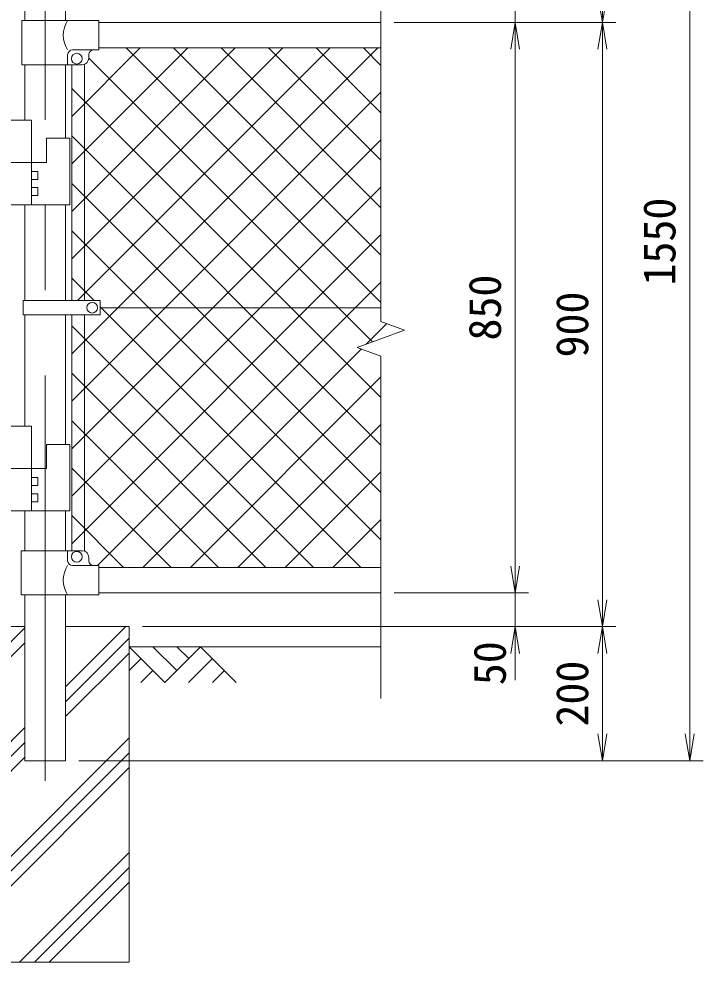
# Model space of a CAD drawing. Units: millimetres, scale not verified. Extents: x -4200 to 4200, y -2970 to 2970.
# Drawn here: x -1584 to -564, y -689 to 717 of the extents above; entities that cross this region are included whole.
import ezdxf
from ezdxf.enums import TextEntityAlignment as Align

# ---------------------------------------------------------------- set-up
doc = ezdxf.new("R2010")
doc.units = ezdxf.units.MM
doc.header["$LTSCALE"] = 20
doc.linetypes.add('USER1', pattern=[50.8, 31.75, -6.35, 6.35, -6.35])
for name, color, linetype, lineweight in [('0-3_D-STR4', 7, 'Continuous', 9), ('0-4_D-BMK', 2, 'USER1', 13), ('0-5_D-STR1', 1, 'Continuous', 18), ('0-6_D-BGD', 7, 'Continuous', 9), ('0-7_D-DCR-HCH', 7, 'Continuous', 9), ('0-8_D-STR3', 3, 'Continuous', 13), ('0-9_D-STR-DIM', 7, 'Continuous', 9), ('0-A_0', 7, 'Continuous', 9), ('0-B_D-STR2', 7, 'Continuous', 9)]:
    doc.layers.add(name, color=color, linetype=linetype, lineweight=lineweight)
doc.styles.add('ＭＳ ゴシック', font='')
doc.styles.get('ＭＳ ゴシック').set_extended_font_data('MS Gothic')

# ---------------------------------------------------------------- blocks, each defined once
blk = doc.blocks.new('_Open')
at = {"layer": '0-A_0'}
blk.add_line((-20, 3.33), (0, 0), dxfattribs=at)
blk.add_lwpolyline([(-20, -3.33), (0, 0), (-20, 0)], dxfattribs=at)

msp = doc.modelspace()

# ---------------------------------------------------------------- linework, layer by layer
at = {"layer": '0-3_D-STR4'}
for p, q in [((-1574.57, -188.63), (-1669.32, -188.63)), ((-1419.32, -188.63), (-1514.07, -188.63)), ((-1419.32, -188.63), (-1419.32, -688.63)), ((-1419.32, -688.63), (-1669.32, -688.63))]:
    msp.add_line(p, q, dxfattribs=at)
at = {"layer": '0-4_D-BMK'}
msp.add_line((-1544.32, 1201.52), (-1544.32, -418.63), dxfattribs=at)
at = {"layer": '0-5_D-STR1'}
for p, q in [((-1574.57, 1150.37), (-1574.57, 714.37)), ((-1514.07, 1150.37), (-1514.07, 714.37)), ((-1464.32, 711.37), (-1044.32, 711.37)), ((-1464.32, 673.37), (-1044.32, 673.37)), ((-1574.57, 648.37), (-1574.57, 565.87)), ((-1514.07, 648.37), (-1514.07, 538.87)), ((-1574.57, 439.87), (-1574.57, 296.87)), ((-1514.07, 439.87), (-1514.07, 296.87)), ((-1574.57, 275.87), (-1574.57, 109.77)), ((-1514.07, 275.87), (-1514.07, 82.77)), ((-1574.57, -16.23), (-1574.57, -75.63)), ((-1514.07, -16.23), (-1514.07, -75.63)), ((-1464.32, -100.63), (-1044.32, -100.63)), ((-1464.32, -138.63), (-1044.32, -138.63)), ((-1574.57, -141.63), (-1574.57, -388.63)), ((-1514.07, -141.63), (-1514.07, -388.63)), ((-1574.57, -388.63), (-1514.07, -388.63))]:
    msp.add_line(p, q, dxfattribs=at)
at = {"layer": '0-6_D-BGD'}
msp.add_line((-1044.32, -218.63), (-1419.32, -218.63), dxfattribs=at)
at = {"layer": '0-7_D-DCR-HCH'}
for p, q in [((-1669.32, -285.33), (-1574.57, -190.58)), ((-1514.07, -278.69), (-1424.01, -188.63)), ((-1514.07, -300.79), (-1419.32, -206.04)), ((-1669.32, -307.43), (-1574.57, -212.68)), ((-1366.11, -271.84), (-1419.32, -218.63)), ((-1348.37, -254.11), (-1383.85, -218.63)), ((-1312.9, -218.63), (-1366.11, -271.84)), ((-1330.54, -236.46), (-1348.37, -218.63)), ((-1312.9, -218.63), (-1259.69, -271.84)), ((-1514.07, -322.89), (-1419.32, -228.14)), ((-1401.58, -236.37), (-1419.32, -254.03)), ((-1295.16, -236.37), (-1330.8, -271.84)), ((-1383.85, -254.11), (-1401.67, -271.84)), ((-1277.42, -254.11), (-1295.24, -271.84)), ((-1669.32, -433.94), (-1574.57, -339.19)), ((-1669.32, -604.65), (-1419.32, -354.65)), ((-1669.32, -456.04), (-1574.57, -361.29)), ((-1669.32, -626.75), (-1419.32, -376.75)), ((-1669.32, -478.14), (-1574.57, -383.39)), ((-1669.32, -648.84), (-1419.32, -398.84)), ((-1582.6, -688.63), (-1419.32, -525.36)), ((-1560.5, -688.63), (-1419.32, -547.46)), ((-1538.4, -688.63), (-1419.32, -569.55))]:
    msp.add_line(p, q, dxfattribs=at)
at = {"layer": '0-8_D-STR3'}
for p, q in [((-1579.02, 714.37), (-1464.32, 714.37)), ((-1579.02, 648.37), (-1579.02, 714.37)), ((-1464.32, 670.37), (-1464.32, 714.37)), ((-1510.92, 648.37), (-1510.92, 663.37)), ((-1503.92, 670.37), (-1464.32, 670.37)), ((-1479.32, 658.37), (-1479.32, 663.37)), ((-1579.02, 648.37), (-1489.32, 648.37)), ((-1504.82, 648.37), (-1504.82, 296.87)), ((-1485.82, 649), (-1485.82, 296.87)), ((-1564.57, 565.87), (-1645.57, 565.87)), ((-1564.57, 565.87), (-1564.57, 439.87)), ((-1507.57, 538.87), (-1542.57, 538.87)), ((-1542.57, 538.87), (-1542.57, 502.87)), ((-1507.57, 538.87), (-1507.57, 439.87)), ((-1542.57, 502.87), (-1620.57, 502.87)), ((-1564.57, 489.37), (-1555.07, 489.37)), ((-1555.07, 477.37), (-1555.07, 489.37)), ((-1564.57, 477.37), (-1555.07, 477.37)), ((-1564.57, 465.37), (-1555.07, 465.37)), ((-1555.07, 453.37), (-1555.07, 465.37)), ((-1564.57, 453.37), (-1555.07, 453.37)), ((-1507.57, 439.87), (-1598.57, 439.87)), ((-1577.12, 275.87), (-1577.12, 296.87)), ((-1462.33, 296.87), (-1577.12, 296.87)), ((-1462.33, 275.87), (-1462.33, 296.87)), ((-1462.33, 286.37), (-1044.32, 286.37)), ((-1462.33, 275.87), (-1577.12, 275.87)), ((-1504.82, 275.87), (-1504.82, -75.63)), ((-1485.82, 275.87), (-1485.82, -76.27)), ((-1564.57, 109.77), (-1645.57, 109.77)), ((-1564.57, 109.77), (-1564.57, -16.23)), ((-1507.57, 82.77), (-1542.57, 82.77)), ((-1542.57, 82.77), (-1542.57, 46.77)), ((-1507.57, 82.77), (-1507.57, -16.23)), ((-1542.57, 46.77), (-1620.57, 46.77)), ((-1564.57, 33.27), (-1555.07, 33.27)), ((-1555.07, 21.27), (-1555.07, 33.27)), ((-1564.57, 21.27), (-1555.07, 21.27)), ((-1564.57, 9.27), (-1555.07, 9.27)), ((-1555.07, -2.73), (-1555.07, 9.27)), ((-1564.57, -2.73), (-1555.07, -2.73)), ((-1507.57, -16.23), (-1598.57, -16.23)), ((-1580.02, -75.63), (-1489.32, -75.63)), ((-1580.02, -75.63), (-1580.02, -141.63)), ((-1510.92, -75.63), (-1510.92, -90.63)), ((-1503.92, -97.63), (-1464.32, -97.63)), ((-1479.32, -85.63), (-1479.32, -90.63)), ((-1464.32, -97.63), (-1464.32, -141.63)), ((-1580.02, -141.63), (-1464.32, -141.63))]:
    msp.add_line(p, q, dxfattribs=at)
for centre in [(-1497.32, 657.37), (-1474.33, 286.37), (-1497.32, -84.63)]:
    msp.add_circle(centre, 8, dxfattribs=at)
for centre, radius, start, end in [((-1476.71, 692.37), 40.68, 147.25964, 212.74036), ((-1503.92, 663.37), 7, 90, 180), ((-1472.32, 663.37), 7, 90, 180), ((-1489.32, 658.37), 10, 270, 0), ((-1489.32, -85.63), 10, 0, 90), ((-1476.71, -119.63), 40.68, 147.25964, 212.74036), ((-1503.92, -90.63), 7, 180, 270), ((-1472.32, -90.63), 7, 180, 270)]:
    msp.add_arc(centre, radius, start, end, dxfattribs=at)
at = {"layer": '0-9_D-STR-DIM'}
for p, q in [((-1044.32, 1201.52), (-1044.32, 265.59)), ((-1044.32, 1201.52), (-1044.32, 315.59)), ((-584.32, 1121.37), (-584.32, -348.63)), ((-844.32, 711.37), (-844.32, 811.37)), ((-1024.32, 711.37), (-824.32, 711.37)), ((-1024.32, 711.37), (-694.32, 711.37)), ((-1004.32, 711.37), (-824.32, 711.37)), ((-1004.32, 711.37), (-694.32, 711.37)), ((-844.32, 671.37), (-844.32, -98.63)), ((-844.32, 671.37), (-844.32, 631.37)), ((-714.32, 671.37), (-714.32, -148.63)), ((-1009.08, 252.77), (-1044.32, 265.59)), ((-1079.56, 227.12), (-1009.08, 252.77)), ((-1044.32, 214.29), (-1079.56, 227.12)), ((-1044.32, 214.29), (-1044.32, -295.94)), ((-844.32, -98.63), (-844.32, -58.63)), ((-1024.32, -138.63), (-824.32, -138.63)), ((-1004.32, -138.63), (-824.32, -138.63)), ((-844.32, -138.63), (-844.32, -188.63)), ((-1399.32, -188.63), (-824.32, -188.63)), ((-1399.32, -188.63), (-694.32, -188.63)), ((-1379.32, -188.63), (-694.32, -188.63)), ((-844.32, -228.63), (-844.32, -268.63)), ((-714.32, -228.63), (-714.32, -348.63)), ((-1494.07, -388.63), (-694.32, -388.63)), ((-1474.07, -388.63), (-564.32, -388.63))]:
    msp.add_line(p, q, dxfattribs=at)
at = {"layer": '0-B_D-STR2'}
for p, q in [((-1504.82, 571.19), (-1402.64, 673.37)), ((-1504.82, 500.48), (-1331.93, 673.37)), ((-1504.82, 429.77), (-1261.22, 673.37)), ((-1504.82, 359.06), (-1190.51, 673.37)), ((-1504.82, 217.64), (-1049.09, 673.37)), ((-1496.3, 296.87), (-1119.8, 673.37)), ((-1044.32, 293.91), (-1423.78, 673.37)), ((-1044.32, 364.62), (-1353.06, 673.37)), ((-1044.32, 435.34), (-1282.35, 673.37)), ((-1044.32, 506.05), (-1211.64, 673.37)), ((-1044.32, 576.76), (-1140.93, 673.37)), ((-1044.32, 647.47), (-1070.22, 673.37)), ((-1056.59, 235.47), (-1479.32, 658.2)), ((-1044.32, 152.49), (-1504.82, 612.99)), ((-1504.82, 146.93), (-1044.32, 607.43)), ((-1044.32, 81.78), (-1504.82, 542.28)), ((-1504.82, 76.21), (-1044.32, 536.71)), ((-1044.32, 11.07), (-1504.82, 471.57)), ((-1504.82, 5.5), (-1044.32, 466)), ((-1044.32, -59.64), (-1504.82, 400.86)), ((-1504.82, -65.21), (-1044.32, 395.29)), ((-1471.54, 296.87), (-1504.82, 330.15)), ((-1466.54, -97.63), (-1044.32, 324.58)), ((-1074.04, -100.63), (-1462.33, 287.65)), ((-1144.75, -100.63), (-1504.82, 259.44)), ((-1066.22, 231.97), (-1035.73, 262.47)), ((-1398.83, -100.63), (-1073.34, 224.85)), ((-1215.46, -100.63), (-1504.82, 188.73)), ((-1328.12, -100.63), (-1044.32, 183.16)), ((-1286.17, -100.63), (-1504.82, 118.02)), ((-1257.41, -100.63), (-1044.32, 112.45)), ((-1356.88, -100.63), (-1504.82, 47.31)), ((-1186.69, -100.63), (-1044.32, 41.74)), ((-1427.59, -100.63), (-1504.29, -23.93)), ((-1115.98, -100.63), (-1044.32, -28.97))]:
    msp.add_line(p, q, dxfattribs=at)

# ---------------------------------------------------------------- block references
at = {"layer": '0-9_D-STR-DIM', "xscale": 2, "yscale": 2}
for p, rotation in [((-714.32, 711.37), 270), ((-844.32, 711.37), 90), ((-844.32, 711.37), 90), ((-714.32, 711.37), 90), ((-844.32, -138.63), 270), ((-844.32, -138.63), 270), ((-714.32, -188.63), 270), ((-844.32, -188.63), 90), ((-714.32, -188.63), 90), ((-714.32, -388.63), 270), ((-584.32, -388.63), 270)]:
    msp.add_blockref('_Open', p, dxfattribs=dict(at, rotation=rotation))

# ---------------------------------------------------------------- texts
at = {"layer": '0-9_D-STR-DIM', "style": 'ＭＳ ゴシック'}
for s, p in [('1550', (-591.07, 319.47)), ('850', (-851.07, 237.49)), ('900', (-721.07, 212.24)), ('50', (-843.79, -276.01)), ('200', (-721.07, -337.63))]:
    msp.add_text(s, height=48.09, rotation=90, dxfattribs=at).set_placement(p, align=Align.BOTTOM_LEFT)

doc.saveas('drawing.dxf')
